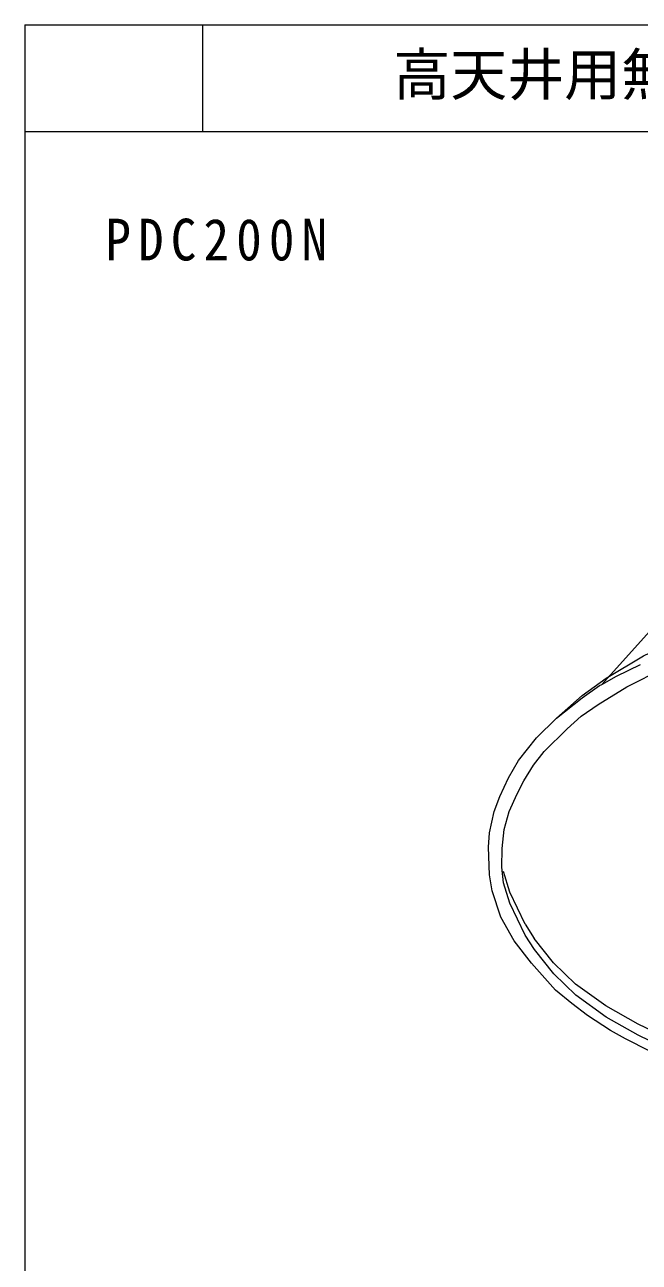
# Model space of a CAD drawing. Units: millimetres, scale not verified. Extents: x -1348 to 1152, y -2025 to -250.
# Drawn here: x -1347.9 to -1132.1, y -684.6 to -249.7 of the extents above; entities that cross this region are included whole.
import ezdxf
from ezdxf.enums import TextEntityAlignment as Align

# ---------------------------------------------------------------- set-up
doc = ezdxf.new("R2010")
doc.units = ezdxf.units.MM
doc.header["$LTSCALE"] = 5
doc.layers.add('0-0_絵', color=7, linetype='Continuous', lineweight=20)
doc.layers.add('0-2_枠', color=7, linetype='Continuous', lineweight=20)
doc.layers.add('0-1_文字', color=7, linetype='Continuous')
doc.styles.add('ＭＳ ゴシック', font='')
doc.styles.get('ＭＳ ゴシック').set_extended_font_data('MS Gothic')

msp = doc.modelspace()

# ---------------------------------------------------------------- linework, layer by layer
at = {"layer": '0-0_絵'}
for p, q in [((-1347.945, -249.712), (1152.055, -249.712)), ((-1177.643, -554.564), (-1179.864, -547.323)), ((-1172.236, -565.812), (-1177.643, -554.564)), ((-1172.236, -565.812), (-1169.002, -570.784)), ((-1162.205, -579.317), (-1169.002, -570.784)), ((-1154.51, -586.825), (-1162.205, -579.317)), ((-1143.813, -594.519), (-1154.51, -586.825)), ((-1132.552, -600.9), (-1143.813, -594.519)), ((-1120.541, -606.718), (-1132.552, -600.9))]:
    msp.add_line(p, q, dxfattribs=at)
for points in [[(-1145.263, -481.573), (-1120.139, -453.587), (-1109.613, -441.841), (-1101.336, -434.317), (-1101.336, -396.821)], [(-1161.218, -493.413), (-1152.158, -485.369), (-1143.755, -479.348), (-1130.615, -471.535), (-1123.516, -468.141), (-1109.661, -462.815), (-1097.575, -458.905), (-1072.259, -453.48), (-1049.353, -451.069), (-1030.065, -450.466), (-1012.886, -451.37), (-996.866, -453.49), (-984.984, -455.564)], [(-1180.358, -545.738), (-1180.246, -539.243), (-1179.617, -532.538), (-1177.836, -526.147), (-1175.007, -519.965), (-1172.702, -515.459), (-1169.244, -509.906), (-1165.577, -505.087), (-1157.405, -497.124), (-1152.48, -492.723), (-1146.613, -488.637), (-1136.45, -482.351), (-1123.457, -475.854), (-1112.77, -471.454), (-1100.616, -467.472)], [(-1128.376, -610.405), (-1137.019, -606.048), (-1142.289, -603.097), (-1150.264, -597.862), (-1155.816, -593.716), (-1161.507, -588.938), (-1170.01, -579.522), (-1176.053, -571.652), (-1180.691, -563.36), (-1183.782, -554.085), (-1184.766, -548.463), (-1185.047, -538.766), (-1184.709, -533.699), (-1183.138, -526.156), (-1181.043, -520.919), (-1178.11, -514.319), (-1174.548, -508.243), (-1168.263, -500.282), (-1161.218, -493.413), (-1152.227, -486.28), (-1146.114, -481.905), (-1145.263, -481.573), (-1140.18, -478.668), (-1131.728, -474.472)], [(-1120.47, -610.609), (-1132.482, -604.791), (-1143.742, -598.41), (-1154.44, -590.715), (-1162.135, -583.208), (-1168.932, -574.675), (-1172.166, -569.702), (-1177.573, -558.455), (-1179.793, -551.213), (-1180.358, -545.738)]]:
    msp.add_lwpolyline(points, dxfattribs=at)
at = {"layer": '0-2_枠'}
for p, q in [((-1285.445, -287.212), (-1285.445, -249.712)), ((-1347.945, -287.212), (1152.055, -287.212))]:
    msp.add_line(p, q, dxfattribs=at)
msp.add_lwpolyline([(-1347.945, -249.712), (-1347.945, -2024.712), (1152.055, -2024.712), (1152.055, -249.712)], dxfattribs=at)

# ---------------------------------------------------------------- texts
at = {"layer": '0-1_文字', "style": 'ＭＳ ゴシック'}
msp.add_text('高天井用無電極ランプ カバー付き（水銀灯700W相当）', height=14.66, dxfattribs=at).set_placement((-1218.487, -278.892), align=Align.BOTTOM_LEFT)
at = {"layer": '0-1_文字', "insert": (-1319.648, -332.771), "char_height": 14.66, "attachment_point": 7, "style": 'ＭＳ ゴシック'}
msp.add_mtext('\\T1.28;\\W0.9;PDC200N', dxfattribs=at)

doc.saveas('drawing.dxf')
